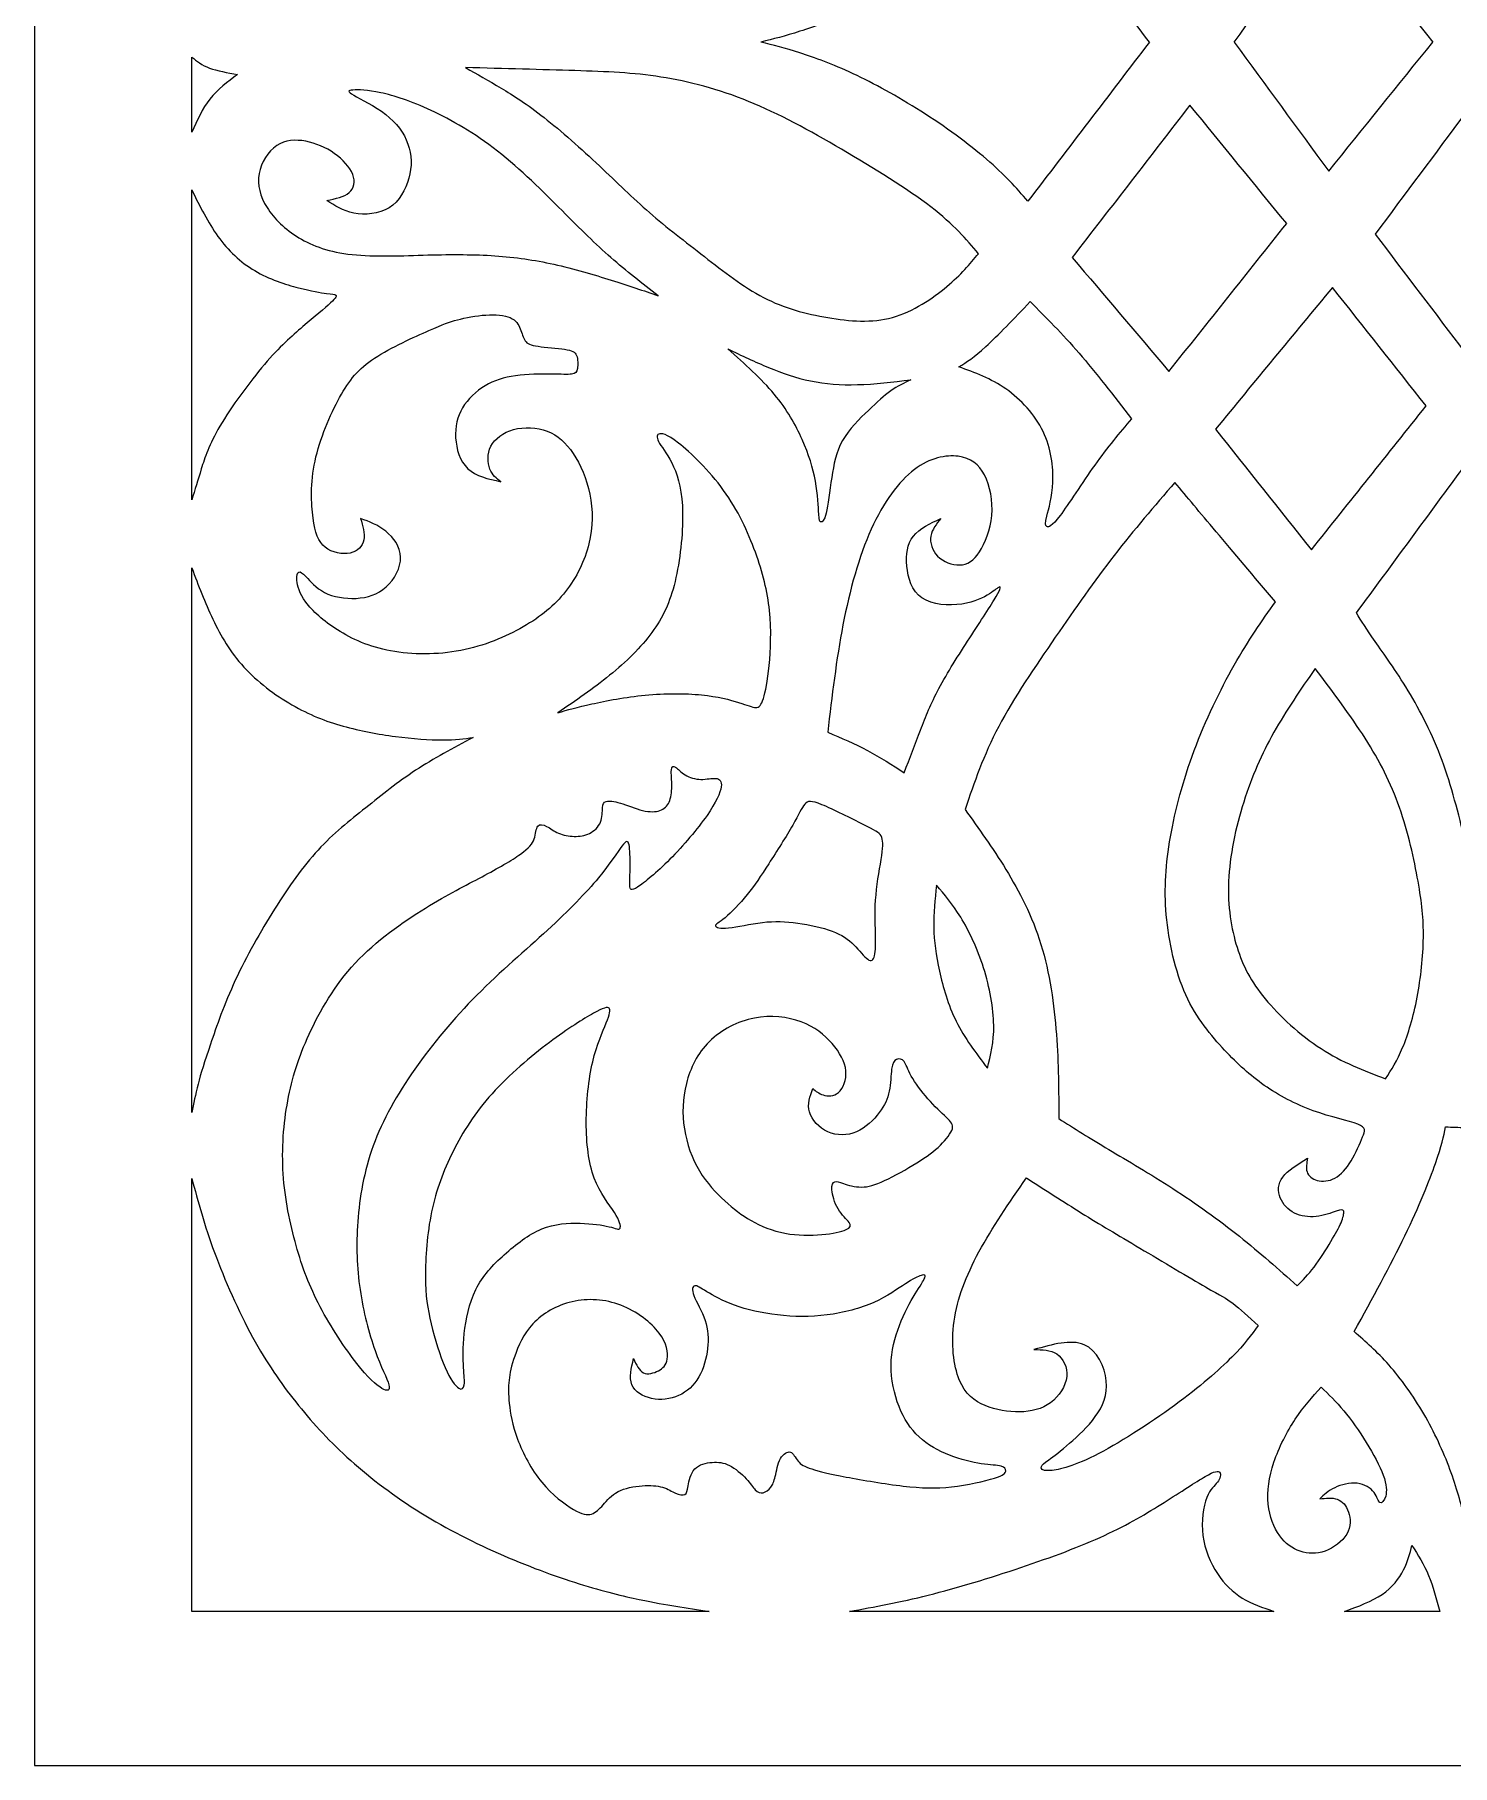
# Model space of a CAD drawing. Header units: millimetres. Extents: x 153 to 480, y 11 to 405.
# Drawn here: x 152.8 to 315.2, y 10.6 to 208.7 of the extents above; entities that cross this region are included whole.
import ezdxf

# ---------------------------------------------------------------- set-up
doc = ezdxf.new("R2010")
doc.units = ezdxf.units.MM
for name, color, linetype in [('Default', 7, 'Continuous'), ('DV1_Layer_1', 7, 'Continuous'), ('Layer_1', 7, 'Continuous')]:
    doc.layers.add(name, color=color, linetype=linetype)

# ---------------------------------------------------------------- blocks, each defined once
blk = doc.blocks.new('SE')
at = {"layer": 'DV1_Layer_1', "color": 7, "linetype": 'Continuous'}
for points, knots in [([(280.47, 207.85), (275.83, 213.91), (271.19, 219.98), (266.56, 226.05), (265.21, 224.53), (263.87, 223.01), (261.82, 221.25), (259.78, 219.49), (257.03, 217.49), (254.31, 215.76), (251.59, 214.03), (248.9, 212.57), (246.54, 211.47), (244.18, 210.36), (242.15, 209.62), (240.44, 209.08), (238.74, 208.53), (237.37, 208.19), (235.99, 207.85)], [0, 0, 0, 0, 0.142857, 0.142857, 0.142857, 0.285714, 0.285714, 0.285714, 0.428571, 0.428571, 0.428571, 0.571429, 0.571429, 0.571429, 0.714286, 0.714286, 0.714286, 1, 1, 1, 1]), ([(290.17, 207.85), (293.78, 212.77), (297.38, 217.69), (300.99, 222.61), (304.97, 217.69), (308.94, 212.77), (312.92, 207.85)], [0, 0, 0, 0, 0.333333, 0.333333, 0.333333, 1, 1, 1, 1]), ([(170.82, 206.13), (171.4, 205.67), (171.97, 205.21), (172.84, 204.88), (173.72, 204.55), (174.89, 204.35), (176.06, 204.15), (174.92, 203.29), (173.77, 202.44), (172.9, 201.33), (172.03, 200.23), (171.43, 198.89), (170.82, 197.54)], [0, 0, 0, 0, 0.2, 0.2, 0.2, 0.4, 0.4, 0.4, 0.6, 0.6, 0.6, 1, 1, 1, 1]), ([(280.47, 207.85), (275.83, 201.78), (271.19, 195.71), (266.56, 189.64), (265.21, 191.16), (263.87, 192.68), (261.82, 194.44), (259.78, 196.2), (257.03, 198.2), (254.31, 199.93), (251.59, 201.66), (248.9, 203.12), (246.54, 204.23), (244.18, 205.33), (242.15, 206.07), (240.44, 206.61), (238.74, 207.16), (237.37, 207.5), (235.99, 207.85)], [0, 0, 0, 0, 0.142857, 0.142857, 0.142857, 0.285714, 0.285714, 0.285714, 0.428571, 0.428571, 0.428571, 0.571429, 0.571429, 0.571429, 0.714286, 0.714286, 0.714286, 1, 1, 1, 1]), ([(290.17, 207.85), (293.78, 202.92), (297.38, 198), (300.99, 193.08), (304.97, 198), (308.94, 202.92), (312.92, 207.85)], [0, 0, 0, 0, 0.333333, 0.333333, 0.333333, 1, 1, 1, 1]), ([(202.16, 204.93), (206.57, 204.81), (215.39, 204.58), (221.34, 204.35), (224.53, 203.85), (227.72, 203.35), (231.13, 202.46), (234.58, 201.06), (238.02, 199.66), (241.52, 197.74), (245.21, 195.58), (248.9, 193.42), (252.79, 191.02), (255.44, 188.98), (258.09, 186.95), (259.49, 185.29), (260.89, 183.63), (259.89, 182.43), (258.89, 181.23), (257.27, 179.87), (255.65, 178.51), (251.19, 175.48), (246.15, 175.88), (243.65, 176.31), (241.14, 176.74), (238.65, 177.39), (236.29, 178.61), (233.93, 179.83), (231.7, 181.6), (229.51, 183.3), (227.32, 185.01), (223.03, 188.27), (219.54, 191.76), (217.49, 193.68), (215.44, 195.6), (213.1, 197.69), (211.15, 199.22), (209.2, 200.75), (207.66, 201.72), (206.23, 202.58), (204.8, 203.44), (203.48, 204.18), (202.16, 204.93)], [0, 0, 0, 0, 0.058824, 0.117647, 0.117647, 0.117647, 0.176471, 0.176471, 0.176471, 0.235294, 0.235294, 0.235294, 0.294118, 0.294118, 0.294118, 0.352941, 0.352941, 0.352941, 0.411765, 0.411765, 0.411765, 0.470588, 0.529412, 0.529412, 0.529412, 0.588235, 0.588235, 0.588235, 0.647059, 0.647059, 0.647059, 0.705882, 0.764706, 0.764706, 0.764706, 0.823529, 0.823529, 0.823529, 0.882353, 0.882353, 0.882353, 1, 1, 1, 1]), ([(224.23, 178.82), (222.54, 179.4), (219.16, 180.54), (214.53, 181.92), (212.28, 182.42), (210.03, 182.92), (207.86, 183.23), (205.53, 183.39), (203.19, 183.55), (200.7, 183.55), (197.84, 183.48), (194.98, 183.4), (191.75, 183.26), (189.17, 183.53), (186.59, 183.8), (184.68, 184.49), (183.09, 185.45), (181.5, 186.41), (180.24, 187.64), (179.44, 188.91), (178.64, 190.19), (177.95, 192.82), (179.55, 195.34), (180.54, 196), (181.53, 196.66), (182.7, 196.71), (183.86, 196.5), (185.02, 196.28), (187.31, 195.31), (188.91, 193.54), (189.24, 192.71), (189.57, 191.88), (189.28, 190.33), (187.28, 189.93), (186.28, 189.73), (187.2, 189.13), (188.11, 188.53), (189.37, 188.28), (190.63, 188.04), (192.23, 188.15), (193.41, 188.88), (194.58, 189.61), (195.32, 190.96), (195.68, 192.29), (196.04, 193.62), (196.01, 194.94), (195.57, 196.18), (195.12, 197.43), (194.26, 198.6), (193.02, 199.57), (191.77, 200.55), (190.14, 201.32), (189.37, 201.76), (188.6, 202.21), (188.68, 202.32), (189.27, 202.36), (189.86, 202.41), (190.94, 202.38), (192.46, 202.05), (193.98, 201.72), (195.92, 201.09), (198.23, 200.02), (200.53, 198.94), (205.86, 195.91), (213.67, 188.1), (217.05, 184.72), (218.81, 183.18), (220.57, 181.63), (222.4, 180.23), (224.23, 178.82)], [0, 0, 0, 0, 0.035714, 0.071429, 0.071429, 0.071429, 0.107143, 0.107143, 0.107143, 0.142857, 0.142857, 0.142857, 0.178571, 0.178571, 0.178571, 0.214286, 0.214286, 0.214286, 0.25, 0.25, 0.25, 0.285714, 0.321429, 0.321429, 0.321429, 0.357143, 0.357143, 0.357143, 0.392857, 0.428571, 0.428571, 0.428571, 0.464286, 0.5, 0.5, 0.5, 0.535714, 0.535714, 0.535714, 0.571429, 0.571429, 0.571429, 0.607143, 0.607143, 0.607143, 0.642857, 0.642857, 0.642857, 0.678571, 0.678571, 0.678571, 0.714286, 0.714286, 0.714286, 0.75, 0.75, 0.75, 0.785714, 0.785714, 0.785714, 0.821429, 0.821429, 0.821429, 0.857143, 0.892857, 0.928571, 0.928571, 0.928571, 1, 1, 1, 1]), ([(296.18, 187.07), (291.69, 181.43), (287.19, 175.79), (282.7, 170.15), (279.01, 174.5), (275.32, 178.85), (271.62, 183.2), (276.12, 189.01), (280.61, 194.82), (285.1, 200.63), (288.8, 196.11), (292.49, 191.59), (296.18, 187.07)], [0, 0, 0, 0, 0.2, 0.2, 0.2, 0.4, 0.4, 0.4, 0.6, 0.6, 0.6, 1, 1, 1, 1]), ([(316.61, 199.69), (313.18, 195.08), (309.75, 190.47), (306.31, 185.87), (309.75, 181.34), (313.18, 176.82), (316.61, 172.3)], [0, 0, 0, 0, 0.333333, 0.333333, 0.333333, 1, 1, 1, 1]), ([(170.82, 190.93), (171.74, 189.07), (172.66, 187.21), (173.82, 185.61), (174.97, 184.01), (176.38, 182.66), (178.02, 181.69), (179.67, 180.71), (181.56, 180.11), (183.03, 179.73), (184.5, 179.34), (185.56, 179.17), (186.24, 179.08), (186.91, 179), (187.2, 179), (187.31, 178.9), (187.42, 178.8), (187.37, 178.6), (186.72, 177.99), (186.08, 177.39), (184.85, 176.39), (183.55, 175.29), (182.24, 174.19), (180.87, 172.99), (179.14, 170.95), (177.41, 168.92), (175.32, 166.06), (174.04, 163.9), (172.77, 161.74), (172.31, 160.28), (171.91, 158.99), (171.51, 157.7), (171.17, 156.59), (170.82, 155.47)], [0, 0, 0, 0, 0.083333, 0.083333, 0.083333, 0.166667, 0.166667, 0.166667, 0.25, 0.25, 0.25, 0.333333, 0.333333, 0.333333, 0.416667, 0.416667, 0.416667, 0.5, 0.5, 0.5, 0.583333, 0.583333, 0.583333, 0.666667, 0.666667, 0.666667, 0.75, 0.75, 0.75, 0.833333, 0.833333, 0.833333, 1, 1, 1, 1]), ([(301.42, 179.77), (305, 175.25), (308.57, 170.73), (312.15, 166.2), (307.77, 160.71), (303.39, 155.21), (299.01, 149.72), (295.35, 154.33), (291.69, 158.93), (288.02, 163.54), (292.49, 168.95), (296.95, 174.36), (301.42, 179.77)], [0, 0, 0, 0, 0.2, 0.2, 0.2, 0.4, 0.4, 0.4, 0.6, 0.6, 0.6, 1, 1, 1, 1]), ([(197.97, 174.83), (196.3, 174.1), (190.92, 171.7), (188.86, 169.18), (187.75, 167.18), (186.65, 165.17), (185.48, 162.43), (184.93, 159.89), (184.39, 157.36), (184.48, 155.04), (184.71, 153.37), (184.93, 151.69), (185.31, 150.66), (186.09, 150.03), (186.88, 149.4), (188.08, 149.17), (188.96, 149.36), (189.83, 149.55), (190.37, 150.15), (190.52, 150.88), (190.66, 151.61), (190.4, 152.47), (190.14, 153.32), (191.14, 152.95), (193.15, 152.21), (195.47, 149.03), (194.04, 146.34), (193.08, 145.48), (192.12, 144.62), (190.92, 144.25), (189.64, 144.18), (188.37, 144.11), (185.68, 144.57), (184.36, 146.17), (183.92, 146.64), (183.47, 147.11), (183.25, 147.26), (183.07, 147.19), (182.9, 147.11), (182.79, 146.83), (182.85, 146.24), (182.9, 145.65), (183.13, 144.77), (183.88, 143.75), (184.62, 142.74), (187.14, 140.45), (191.14, 138.61), (193.59, 138.16), (196.04, 137.7), (198.93, 137.7), (201.61, 138.21), (204.28, 138.73), (206.74, 139.76), (208.76, 140.92), (210.78, 142.08), (213.93, 144.65), (215.82, 148.49), (216.29, 150.42), (216.76, 152.35), (216.76, 154.3), (216.4, 156.09), (216.04, 157.88), (215.33, 159.51), (214.5, 160.75), (213.67, 162), (211.78, 163.71), (208.86, 163.83), (207.66, 163.5), (206.46, 163.17), (205.51, 162.45), (205.07, 161.58), (204.62, 160.71), (204.68, 159.68), (204.95, 158.98), (205.23, 158.28), (205.71, 157.9), (206.2, 157.53), (204.77, 157.85), (201.91, 158.48), (201.1, 161.28), (201.03, 162.55), (200.96, 163.83), (201.22, 164.97), (201.82, 165.99), (202.42, 167), (203.37, 167.89), (204.4, 168.51), (205.43, 169.12), (206.54, 169.47), (207.89, 169.65), (209.23, 169.84), (210.81, 169.87), (211.97, 169.85), (213.12, 169.84), (213.87, 169.78), (214.31, 169.84), (214.76, 169.9), (214.9, 170.07), (214.97, 170.48), (215.04, 170.9), (215.04, 171.56), (214.87, 171.97), (214.7, 172.39), (214.36, 172.56), (213.51, 172.69), (212.67, 172.81), (211.32, 172.9), (210.46, 173.03), (209.6, 173.16), (209.23, 173.33), (208.99, 173.67), (208.75, 174.02), (208.63, 174.53), (208.43, 175.03), (208.23, 175.53), (207.66, 176.51), (205.6, 176.68), (204.48, 176.61), (203.37, 176.54), (202.16, 176.31), (201.23, 176.06), (200.3, 175.82), (199.64, 175.56), (197.97, 174.83)], [0, 0, 0, 0, 0.020833, 0.041667, 0.041667, 0.041667, 0.0625, 0.0625, 0.0625, 0.083333, 0.083333, 0.083333, 0.104167, 0.104167, 0.104167, 0.125, 0.125, 0.125, 0.145833, 0.145833, 0.145833, 0.166667, 0.166667, 0.166667, 0.1875, 0.208333, 0.229167, 0.229167, 0.229167, 0.25, 0.25, 0.25, 0.270833, 0.291667, 0.291667, 0.291667, 0.3125, 0.3125, 0.3125, 0.333333, 0.333333, 0.333333, 0.354167, 0.354167, 0.354167, 0.375, 0.395833, 0.395833, 0.395833, 0.416667, 0.416667, 0.416667, 0.4375, 0.4375, 0.4375, 0.458333, 0.479167, 0.479167, 0.479167, 0.5, 0.5, 0.5, 0.520833, 0.520833, 0.520833, 0.541667, 0.5625, 0.5625, 0.5625, 0.583333, 0.583333, 0.583333, 0.604167, 0.604167, 0.604167, 0.625, 0.625, 0.625, 0.645833, 0.666667, 0.666667, 0.666667, 0.6875, 0.6875, 0.6875, 0.708333, 0.708333, 0.708333, 0.729167, 0.729167, 0.729167, 0.75, 0.75, 0.75, 0.770833, 0.770833, 0.770833, 0.791667, 0.791667, 0.791667, 0.8125, 0.8125, 0.8125, 0.833333, 0.833333, 0.833333, 0.854167, 0.854167, 0.854167, 0.875, 0.875, 0.875, 0.895833, 0.895833, 0.895833, 0.916667, 0.9375, 0.9375, 0.9375, 0.958333, 0.958333, 0.958333, 1, 1, 1, 1]), ([(258.66, 170.67), (260.49, 170.01), (264.15, 168.69), (267.36, 165.2), (268.29, 163.27), (269.22, 161.34), (269.48, 159.22), (269.41, 157.49), (269.33, 155.76), (268.93, 154.41), (268.73, 153.6), (268.53, 152.78), (268.53, 152.49), (268.72, 152.39), (268.91, 152.29), (269.28, 152.38), (270.24, 153.65), (271.19, 154.93), (272.74, 157.39), (274.2, 159.43), (275.66, 161.48), (277.03, 163.11), (278.41, 164.74), (276.38, 167.38), (274.34, 170.01), (272.41, 172.24), (270.48, 174.47), (268.65, 176.31), (266.82, 178.14), (264.96, 176.19), (263.1, 174.25), (261.74, 173), (260.38, 171.76), (259.52, 171.21), (258.66, 170.67)], [0, 0, 0, 0, 0.076923, 0.153846, 0.153846, 0.153846, 0.230769, 0.230769, 0.230769, 0.307692, 0.307692, 0.307692, 0.384615, 0.384615, 0.384615, 0.461538, 0.461538, 0.461538, 0.538462, 0.538462, 0.538462, 0.615385, 0.615385, 0.615385, 0.692308, 0.692308, 0.692308, 0.769231, 0.769231, 0.769231, 0.846154, 0.846154, 0.846154, 1, 1, 1, 1]), ([(232.21, 172.73), (234.13, 171.01), (237.97, 167.58), (239.97, 164.03), (240.71, 162.35), (241.46, 160.68), (241.95, 159.11), (242.22, 157.59), (242.49, 156.07), (242.55, 154.61), (242.6, 153.83), (242.66, 153.04), (242.78, 152.81), (243.23, 153.04), (243.45, 153.93), (243.66, 154.81), (243.86, 156.47), (244.09, 158), (244.32, 159.53), (244.58, 160.94), (245.32, 162.24), (246.07, 163.54), (247.3, 164.74), (248.3, 165.7), (249.3, 166.66), (250.85, 168.09), (252.39, 168.84), (253.16, 169.21), (251.08, 168.95), (248.99, 168.69), (247.05, 168.64), (245.12, 168.58), (243.35, 168.72), (241.67, 169.07), (240, 169.41), (238.43, 169.95), (236.87, 170.6), (235.31, 171.24), (233.76, 171.98), (232.21, 172.73)], [0, 0, 0, 0, 0.0625, 0.125, 0.125, 0.125, 0.1875, 0.1875, 0.1875, 0.25, 0.25, 0.25, 0.3125, 0.375, 0.375, 0.375, 0.4375, 0.4375, 0.4375, 0.5, 0.5, 0.5, 0.5625, 0.5625, 0.5625, 0.625, 0.6875, 0.6875, 0.6875, 0.75, 0.75, 0.75, 0.8125, 0.8125, 0.8125, 0.875, 0.875, 0.875, 1, 1, 1, 1]), ([(212.72, 131.09), (214.76, 132.46), (216.79, 133.83), (218.66, 135.37), (220.54, 136.9), (222.25, 138.59), (223.51, 140.29), (224.77, 141.99), (225.57, 143.71), (226.15, 146.1), (226.72, 148.49), (227.06, 151.55), (227.02, 153.93), (226.98, 156.3), (226.55, 157.99), (225.99, 159.25), (225.43, 160.51), (224.74, 161.34), (224.39, 161.92), (224.03, 162.51), (224, 162.85), (224.29, 162.98), (224.57, 163.11), (225.17, 163.03), (226.55, 161.95), (227.92, 160.88), (230.07, 158.82), (231.71, 156.54), (233.36, 154.27), (234.5, 151.78), (235.35, 149.46), (236.19, 147.14), (236.74, 145), (236.97, 142.78), (237.19, 140.56), (237.02, 135.98), (236.51, 133.46), (236.26, 132.7), (236.02, 131.95), (235.56, 131.43), (234.42, 131.95), (233.43, 132.26), (232.44, 132.57), (231.04, 132.95), (229.18, 133.13), (227.32, 133.32), (225, 133.32), (222.74, 133.1), (220.48, 132.89), (218.28, 132.46), (216.62, 132.09), (214.96, 131.72), (213.84, 131.4), (212.72, 131.09)], [0, 0, 0, 0, 0.05, 0.05, 0.05, 0.1, 0.1, 0.1, 0.15, 0.15, 0.15, 0.2, 0.2, 0.2, 0.25, 0.25, 0.25, 0.3, 0.3, 0.3, 0.35, 0.35, 0.35, 0.4, 0.4, 0.4, 0.45, 0.45, 0.45, 0.5, 0.5, 0.5, 0.55, 0.55, 0.55, 0.6, 0.65, 0.65, 0.65, 0.7, 0.75, 0.75, 0.75, 0.8, 0.8, 0.8, 0.85, 0.85, 0.85, 0.9, 0.9, 0.9, 1, 1, 1, 1]), ([(243.63, 128.85), (244.12, 133), (244.61, 137.15), (245.38, 141.15), (246.15, 145.14), (247.21, 148.97), (248.61, 152.08), (250.02, 155.18), (251.76, 157.56), (253.55, 158.92), (255.34, 160.28), (257.17, 160.62), (258.57, 160.44), (259.98, 160.25), (260.95, 159.53), (261.59, 158.3), (262.24, 157.07), (262.55, 155.33), (262.41, 153.68), (262.27, 152.04), (261.06, 148.95), (259.63, 148.03), (258.76, 148), (257.89, 147.97), (256.86, 148.37), (256.21, 149.02), (255.57, 149.66), (255.31, 150.55), (255.44, 151.31), (255.57, 152.07), (256.08, 152.69), (256.6, 153.32), (255.37, 152.75), (254.14, 152.18), (253.44, 151.29), (252.74, 150.41), (252.56, 149.2), (252.69, 147.86), (252.82, 146.51), (253.68, 143.54), (257.51, 143.31), (258.99, 143.52), (260.46, 143.74), (261.49, 144.28), (262.15, 144.7), (262.81, 145.11), (263.1, 145.4), (263.27, 145.47), (263.44, 145.54), (263.5, 145.4), (262.92, 144.41), (262.35, 143.42), (259.95, 139.76), (257.31, 135.64), (256.37, 133.88), (255.43, 132.12), (254.85, 130.66), (254.25, 129.1), (253.65, 127.54), (253.02, 125.88), (252.39, 124.22), (251.02, 125.11), (249.64, 125.99), (248.18, 126.77), (246.72, 127.54), (245.18, 128.2), (243.63, 128.85)], [0, 0, 0, 0, 0.04, 0.04, 0.04, 0.08, 0.08, 0.08, 0.12, 0.12, 0.12, 0.16, 0.16, 0.16, 0.2, 0.2, 0.2, 0.24, 0.24, 0.24, 0.28, 0.32, 0.32, 0.32, 0.36, 0.36, 0.36, 0.4, 0.4, 0.4, 0.44, 0.44, 0.44, 0.48, 0.48, 0.48, 0.52, 0.52, 0.52, 0.56, 0.6, 0.6, 0.6, 0.64, 0.64, 0.64, 0.68, 0.68, 0.68, 0.72, 0.72, 0.72, 0.76, 0.8, 0.8, 0.8, 0.84, 0.84, 0.84, 0.88, 0.88, 0.88, 0.92, 0.92, 0.92, 1, 1, 1, 1]), ([(316.61, 116.4), (315.84, 119.55), (315.07, 122.7), (313.98, 125.63), (312.89, 128.57), (310.09, 134.01), (307.28, 137.84), (306.3, 139.26), (305.31, 140.67), (304.74, 141.59), (304.17, 142.51), (308.32, 148.14), (312.46, 153.78), (316.61, 159.42)], [0, 0, 0, 0, 0.166667, 0.166667, 0.166667, 0.333333, 0.5, 0.5, 0.5, 0.666667, 0.666667, 0.666667, 1, 1, 1, 1]), ([(259.35, 120.01), (260.41, 123.1), (262.52, 129.28), (267.39, 136.38), (269.69, 139.72), (272, 143.05), (276.35, 149.29), (281.04, 154.73), (283.39, 157.45), (284.79, 155.76), (286.19, 154.07), (288.11, 151.79), (290.03, 149.52), (292.46, 146.66), (294.89, 143.79), (293.35, 141.59), (291.8, 139.39), (290.18, 136.54), (288.57, 133.69), (285.19, 126.71), (283.42, 119.95), (282.87, 116.88), (282.33, 113.8), (282.13, 111.02), (282.4, 107.95), (282.67, 104.87), (283.42, 101.49), (284.63, 98.8), (285.85, 96.11), (287.54, 94.11), (289.07, 92.48), (290.6, 90.85), (291.97, 89.59), (293.62, 88.44), (295.26, 87.3), (297.18, 86.27), (299.2, 85.54), (301.22, 84.81), (303.34, 84.38), (304.32, 83.99), (305.31, 83.61), (305.17, 83.26), (304.87, 82.53), (304.57, 81.8), (304.11, 80.69), (303.56, 79.79), (303.02, 78.88), (301.76, 77.51), (300.27, 77.4), (299.69, 77.55), (299.1, 77.71), (298.67, 78.08), (298.51, 78.54), (298.36, 79), (298.47, 79.54), (298.58, 80.09), (297.44, 79.4), (295.15, 78.03), (295.15, 76.31), (295.45, 75.56), (295.75, 74.82), (296.35, 74.19), (297.08, 73.82), (297.81, 73.45), (298.67, 73.33), (299.54, 73.43), (300.42, 73.53), (301.3, 73.85), (301.86, 74.03), (302.42, 74.22), (302.88, 74.33), (302.65, 73.3), (302.41, 72.72), (302.16, 72.13), (301.79, 71.47), (301.25, 70.57), (300.7, 69.67), (299.99, 68.52), (299.31, 67.64), (298.64, 66.75), (298.01, 66.12), (297.38, 65.49), (295.26, 67.38), (291.03, 71.16), (283.13, 76.82), (277.98, 79.8), (275.8, 81.1), (273.63, 82.4), (271.85, 83.52), (270.08, 84.64), (270.08, 87.76), (270.08, 90.88), (269.82, 94.27), (269.56, 97.66), (269.05, 101.32), (268.05, 104.57), (267.05, 107.82), (265.56, 110.65), (264.03, 113.16), (262.49, 115.66), (260.92, 117.84), (259.35, 120.01)], [0, 0, 0, 0, 0.025, 0.05, 0.05, 0.05, 0.075, 0.1, 0.1, 0.1, 0.125, 0.125, 0.125, 0.15, 0.15, 0.15, 0.175, 0.175, 0.175, 0.2, 0.225, 0.225, 0.225, 0.25, 0.25, 0.25, 0.275, 0.275, 0.275, 0.3, 0.3, 0.3, 0.325, 0.325, 0.325, 0.35, 0.35, 0.35, 0.375, 0.375, 0.375, 0.4, 0.4, 0.4, 0.425, 0.425, 0.425, 0.45, 0.475, 0.475, 0.475, 0.5, 0.5, 0.5, 0.525, 0.525, 0.525, 0.55, 0.575, 0.575, 0.575, 0.6, 0.6, 0.6, 0.625, 0.625, 0.625, 0.65, 0.65, 0.65, 0.675, 0.7, 0.7, 0.7, 0.725, 0.725, 0.725, 0.75, 0.75, 0.75, 0.775, 0.775, 0.775, 0.8, 0.825, 0.85, 0.85, 0.85, 0.875, 0.875, 0.875, 0.9, 0.9, 0.9, 0.925, 0.925, 0.925, 0.95, 0.95, 0.95, 1, 1, 1, 1]), ([(170.82, 147.66), (171.57, 145.68), (173.06, 141.73), (176.32, 136.15), (180.33, 133.12), (182.29, 131.99), (184.25, 130.86), (186.16, 130.11), (188.14, 129.56), (190.11, 129), (192.15, 128.63), (194.14, 128.37), (196.12, 128.11), (198.07, 127.97), (199.54, 127.97), (201.02, 127.97), (202.02, 128.11), (203.02, 128.25), (200.76, 127.05), (198.5, 125.85), (196.45, 124.5), (194.41, 123.16), (192.58, 121.67), (190.73, 120.2), (188.88, 118.72), (185.16, 115.8), (181.9, 111.17), (180.28, 108.59), (178.67, 106.02), (175.46, 100.35), (173.63, 95.14), (172.96, 93.15), (172.28, 91.16), (171.85, 89.79), (171.54, 88.59), (171.23, 87.38), (171.02, 86.35), (170.82, 85.32)], [0, 0, 0, 0, 0.0625, 0.125, 0.1875, 0.1875, 0.1875, 0.25, 0.25, 0.25, 0.3125, 0.3125, 0.3125, 0.375, 0.375, 0.375, 0.4375, 0.4375, 0.4375, 0.5, 0.5, 0.5, 0.5625, 0.5625, 0.5625, 0.625, 0.6875, 0.6875, 0.6875, 0.75, 0.8125, 0.8125, 0.8125, 0.875, 0.875, 0.875, 1, 1, 1, 1]), ([(299.44, 136.15), (301.47, 133.46), (305.54, 128.08), (308.11, 123.04), (309.1, 120.23), (310.09, 117.41), (310.78, 114.29), (311.22, 111.81), (311.66, 109.34), (312.06, 105.67), (311.29, 98.29), (309.49, 92.28), (308.17, 90.22), (307.51, 89.19), (305.02, 90.13), (302.53, 91.08), (300.12, 92.64), (297.7, 94.2), (293, 98.55), (291.17, 102.09), (290.5, 104.24), (289.83, 106.39), (289.4, 108.91), (289.53, 111.8), (289.65, 114.69), (291.03, 121.21), (293.32, 126.36), (294.72, 128.85), (296.12, 131.34), (297.78, 133.75), (299.44, 136.15)], [0, 0, 0, 0, 0.066667, 0.133333, 0.133333, 0.133333, 0.2, 0.2, 0.2, 0.266667, 0.333333, 0.4, 0.466667, 0.466667, 0.466667, 0.533333, 0.533333, 0.533333, 0.6, 0.666667, 0.666667, 0.666667, 0.733333, 0.733333, 0.733333, 0.8, 0.866667, 0.866667, 0.866667, 1, 1, 1, 1]), ([(197.56, 108.72), (194.98, 107.13), (188.86, 102.84), (185.48, 96.94), (184.26, 94.3), (183.05, 91.65), (182.3, 89.3), (181.81, 86.68), (181.33, 84.06), (181.1, 81.17), (181.29, 78.31), (181.47, 75.45), (182.07, 72.62), (182.77, 70.11), (183.47, 67.61), (184.28, 65.43), (185.51, 63.1), (186.74, 60.77), (188.4, 58.28), (189.7, 56.62), (191, 54.96), (191.95, 54.13), (192.59, 53.76), (193.23, 53.38), (193.58, 53.47), (193.39, 54.17), (193.21, 54.87), (191.77, 57.5), (189.8, 65.06), (189.54, 72.62), (190.52, 78.57), (191.59, 81.52), (192.66, 84.46), (194.32, 87.38), (196.35, 90.29), (198.39, 93.19), (200.79, 96.08), (203.47, 98.77), (206.14, 101.47), (212.04, 106.44), (215.99, 110.51), (217.37, 112.18), (218.76, 113.86), (219.56, 115.17), (220.07, 115.83), (220.57, 116.49), (220.97, 116.49), (221.02, 114.43), (221.01, 113.51), (221, 112.6), (220.88, 111), (221.11, 110.65), (221.87, 111.14), (222.63, 111.63), (224.03, 112.77), (225.56, 114.32), (227.09, 115.86), (230.41, 119.75), (231.33, 121.93), (231.43, 122.6), (231.53, 123.27), (231.27, 123.53), (230.83, 123.57), (230.38, 123.62), (229.75, 123.45), (229.11, 123.46), (228.47, 123.47), (227.81, 123.67), (227.31, 123.97), (226.81, 124.28), (226.12, 125.08), (225.78, 124.96), (225.73, 124.55), (225.69, 124.13), (225.78, 123.36), (225.78, 122.66), (225.78, 121.96), (225.69, 121.33), (225.47, 120.86), (225.26, 120.38), (224.92, 120.07), (224.42, 119.9), (223.91, 119.72), (223.26, 119.7), (222.44, 119.9), (221.63, 120.1), (220.65, 120.53), (219.89, 120.75), (219.14, 120.98), (218.05, 121.04), (217.79, 120.44), (217.85, 119.12), (217.62, 118.57), (217.39, 118.01), (216.9, 117.55), (216.36, 117.28), (215.82, 117.01), (215.21, 116.92), (214.6, 116.93), (213.98, 116.95), (213.35, 117.06), (212.82, 117.29), (212.29, 117.52), (211.87, 117.86), (211.45, 118.08), (211.04, 118.29), (210.64, 118.38), (210.43, 118.11), (210.23, 117.84), (210.23, 117.21), (210.03, 116.65), (209.83, 116.09), (209.43, 115.6), (208.45, 114.9), (207.46, 114.2), (205.88, 113.29), (204.05, 112.31), (202.22, 111.34), (200.13, 110.31), (197.56, 108.72)], [0, 0, 0, 0, 0.020833, 0.041667, 0.041667, 0.041667, 0.0625, 0.0625, 0.0625, 0.083333, 0.083333, 0.083333, 0.104167, 0.104167, 0.104167, 0.125, 0.125, 0.125, 0.145833, 0.145833, 0.145833, 0.166667, 0.166667, 0.166667, 0.1875, 0.1875, 0.1875, 0.208333, 0.229167, 0.25, 0.270833, 0.270833, 0.270833, 0.291667, 0.291667, 0.291667, 0.3125, 0.3125, 0.3125, 0.333333, 0.354167, 0.354167, 0.354167, 0.375, 0.375, 0.375, 0.395833, 0.416667, 0.416667, 0.416667, 0.4375, 0.458333, 0.458333, 0.458333, 0.479167, 0.479167, 0.479167, 0.5, 0.520833, 0.520833, 0.520833, 0.541667, 0.541667, 0.541667, 0.5625, 0.5625, 0.5625, 0.583333, 0.583333, 0.583333, 0.604167, 0.625, 0.625, 0.625, 0.645833, 0.645833, 0.645833, 0.666667, 0.666667, 0.666667, 0.6875, 0.6875, 0.6875, 0.708333, 0.708333, 0.708333, 0.729167, 0.729167, 0.729167, 0.75, 0.770833, 0.791667, 0.791667, 0.791667, 0.8125, 0.8125, 0.8125, 0.833333, 0.833333, 0.833333, 0.854167, 0.854167, 0.854167, 0.875, 0.875, 0.875, 0.895833, 0.895833, 0.895833, 0.916667, 0.916667, 0.916667, 0.9375, 0.9375, 0.9375, 0.958333, 0.958333, 0.958333, 1, 1, 1, 1]), ([(236.88, 113.81), (237.8, 115.23), (238.91, 116.98), (239.63, 118.22), (240.34, 119.47), (240.97, 120.96), (242.09, 121.13), (248.53, 117.86), (249.5, 117.41), (249.74, 116.98), (249.99, 116.55), (249.99, 115.29), (249.3, 111.85), (249.16, 110.24), (249.01, 108.62), (249.13, 105.59), (249.13, 103.81), (249, 103.28), (248.87, 102.75), (248.36, 102.41), (247.27, 103.9), (246.62, 104.53), (245.98, 105.16), (245.24, 105.67), (244.13, 106.09), (243.03, 106.5), (241.57, 106.82), (240.2, 107), (238.83, 107.19), (237.54, 107.25), (236.15, 107.09), (234.76, 106.93), (233.27, 106.56), (232.29, 106.46), (231.3, 106.36), (230.33, 106.7), (231.18, 107.05), (231.89, 107.63), (232.59, 108.22), (233.56, 109.22), (234.4, 110.27), (235.25, 111.31), (235.96, 112.4), (236.88, 113.81)], [0, 0, 0, 0, 0.05, 0.05, 0.05, 0.1, 0.15, 0.2, 0.25, 0.25, 0.25, 0.3, 0.35, 0.35, 0.35, 0.4, 0.45, 0.45, 0.45, 0.5, 0.55, 0.55, 0.55, 0.6, 0.6, 0.6, 0.65, 0.65, 0.65, 0.7, 0.7, 0.7, 0.75, 0.75, 0.75, 0.8, 0.85, 0.85, 0.85, 0.9, 0.9, 0.9, 1, 1, 1, 1]), ([(261.92, 90.39), (260.61, 92.13), (257.97, 95.63), (256.83, 99.69), (256.43, 101.51), (256.03, 103.33), (255.57, 106.53), (255.91, 109.74), (256.08, 111.34), (257, 110.28), (258.83, 108.16), (260.78, 104.1), (261.48, 101.88), (262.18, 99.66), (262.61, 97.26), (262.64, 95.31), (262.67, 93.37), (262.29, 91.88), (261.92, 90.39)], [0, 0, 0, 0, 0.111111, 0.222222, 0.222222, 0.222222, 0.333333, 0.444444, 0.444444, 0.444444, 0.555556, 0.666667, 0.666667, 0.666667, 0.777778, 0.777778, 0.777778, 1, 1, 1, 1]), ([(197.57, 66.55), (197.56, 68.7), (197.96, 74.25), (199.62, 78.65), (200.73, 80.87), (201.85, 83.09), (203.25, 85.32), (205.2, 87.48), (207.14, 89.64), (209.63, 91.73), (211.77, 93.34), (213.9, 94.94), (215.67, 96.06), (216.8, 96.69), (217.93, 97.32), (218.42, 97.46), (218.61, 97.27), (218.79, 97.09), (218.68, 96.57), (218.28, 95.58), (217.88, 94.6), (217.19, 93.14), (216.72, 91.13), (216.24, 89.13), (215.99, 86.58), (215.99, 84.19), (215.99, 81.8), (216.5, 77.34), (219.68, 73.56), (219.97, 72.3), (219.85, 72.09), (219.74, 71.87), (219.36, 72.07), (218.59, 72.26), (217.82, 72.44), (216.65, 72.62), (215.29, 72.66), (213.93, 72.7), (212.38, 72.62), (210.88, 72), (209.38, 71.39), (207.92, 70.24), (206.6, 69.05), (205.28, 67.87), (204.11, 66.63), (203.34, 65.07), (202.56, 63.51), (201.82, 59.74), (201.88, 57.1), (201.93, 56.15), (201.99, 55.19), (202.08, 54.59), (202.02, 54.17), (201.96, 53.76), (201.76, 53.53), (201.38, 53.78), (200.99, 54.04), (200.42, 54.79), (199.83, 56.13), (199.24, 57.48), (198.64, 59.42), (198.23, 61.15), (197.81, 62.89), (197.58, 64.4), (197.57, 66.55)], [0, 0, 0, 0, 0.04, 0.08, 0.08, 0.08, 0.12, 0.12, 0.12, 0.16, 0.16, 0.16, 0.2, 0.2, 0.2, 0.24, 0.24, 0.24, 0.28, 0.28, 0.28, 0.32, 0.32, 0.32, 0.36, 0.36, 0.36, 0.4, 0.44, 0.48, 0.48, 0.48, 0.52, 0.52, 0.52, 0.56, 0.56, 0.56, 0.6, 0.6, 0.6, 0.64, 0.64, 0.64, 0.68, 0.68, 0.68, 0.72, 0.76, 0.76, 0.76, 0.8, 0.8, 0.8, 0.84, 0.84, 0.84, 0.88, 0.88, 0.88, 0.92, 0.92, 0.92, 1, 1, 1, 1]), ([(231.86, 75.22), (230.87, 76.14), (229.78, 77.25), (228.94, 78.65), (228.09, 80.06), (227.49, 81.75), (227.22, 83.46), (226.95, 85.18), (227.01, 86.93), (227.45, 88.66), (227.89, 90.39), (228.72, 92.11), (230.08, 93.45), (231.44, 94.8), (233.33, 95.77), (235.23, 96.14), (237.14, 96.51), (239.05, 96.28), (240.59, 95.71), (242.12, 95.14), (243.26, 94.22), (244.13, 93.22), (245.01, 92.22), (245.61, 91.13), (245.71, 90.1), (245.81, 89.07), (245.41, 88.1), (244.86, 87.63), (244.32, 87.16), (243.63, 87.18), (243.12, 87.34), (242.6, 87.5), (242.26, 87.78), (241.92, 88.07), (241.6, 87.18), (241.29, 86.3), (241.54, 85.39), (241.8, 84.49), (242.63, 83.58), (243.65, 83.12), (244.66, 82.66), (247.07, 82.66), (249.82, 85.41), (250.5, 86.9), (250.67, 87.77), (250.85, 88.64), (250.85, 89.64), (250.95, 90.3), (251.05, 90.96), (251.25, 91.28), (251.52, 91.4), (251.79, 91.53), (252.13, 91.48), (252.38, 91.16), (252.62, 90.85), (252.91, 89.7), (254.34, 87.76), (255.1, 86.9), (255.85, 86.04), (257.46, 84.55), (258.03, 83.98), (257.9, 83.48), (257.77, 82.98), (257.23, 82.26), (256.53, 81.59), (255.83, 80.92), (254.11, 79.66), (251.25, 78.05), (250.15, 77.54), (249.04, 77.02), (247.5, 76.57), (245.18, 77.25), (244.66, 77.48), (244.45, 77.41), (244.23, 77.34), (244.06, 77.08), (244.11, 76.49), (244.15, 75.91), (244.41, 74.99), (244.82, 74.29), (245.24, 73.59), (245.81, 73.1), (246.07, 72.74), (246.32, 72.39), (246.27, 72.16), (245.74, 71.93), (245.21, 71.7), (243.2, 71.24), (240.17, 71.24), (238.74, 71.51), (237.31, 71.79), (235.96, 72.33), (234.85, 72.96), (233.73, 73.59), (232.84, 74.3), (231.86, 75.22)], [0, 0, 0, 0, 0.026316, 0.026316, 0.026316, 0.052632, 0.052632, 0.052632, 0.078947, 0.078947, 0.078947, 0.105263, 0.105263, 0.105263, 0.131579, 0.131579, 0.131579, 0.157895, 0.157895, 0.157895, 0.184211, 0.184211, 0.184211, 0.210526, 0.210526, 0.210526, 0.236842, 0.236842, 0.236842, 0.263158, 0.263158, 0.263158, 0.289474, 0.289474, 0.289474, 0.315789, 0.315789, 0.315789, 0.342105, 0.342105, 0.342105, 0.368421, 0.394737, 0.421053, 0.421053, 0.421053, 0.447368, 0.447368, 0.447368, 0.473684, 0.473684, 0.473684, 0.5, 0.5, 0.5, 0.526316, 0.552632, 0.552632, 0.552632, 0.578947, 0.605263, 0.605263, 0.605263, 0.631579, 0.631579, 0.631579, 0.657895, 0.684211, 0.684211, 0.684211, 0.710526, 0.736842, 0.763158, 0.763158, 0.763158, 0.789474, 0.789474, 0.789474, 0.815789, 0.815789, 0.815789, 0.842105, 0.842105, 0.842105, 0.868421, 0.868421, 0.868421, 0.894737, 0.921053, 0.921053, 0.921053, 0.947368, 0.947368, 0.947368, 1, 1, 1, 1]), ([(316.61, 38.7), (316.13, 40.56), (315.64, 42.42), (314.88, 44.47), (314.12, 46.51), (313.09, 48.75), (311.88, 50.84), (310.66, 52.93), (309.26, 54.87), (307.9, 56.42), (306.54, 57.96), (305.22, 59.11), (303.91, 60.25), (306, 64.06), (308.09, 67.87), (309.72, 71.23), (311.35, 74.59), (312.52, 77.51), (313.22, 79.51), (313.92, 81.52), (314.15, 82.6), (314.38, 83.69), (315.13, 83.66), (315.87, 83.63), (316.61, 83.61)], [0, 0, 0, 0, 0.111111, 0.111111, 0.111111, 0.222222, 0.222222, 0.222222, 0.333333, 0.333333, 0.333333, 0.444444, 0.444444, 0.444444, 0.555556, 0.555556, 0.555556, 0.666667, 0.666667, 0.666667, 0.777778, 0.777778, 0.777778, 1, 1, 1, 1]), ([(230.07, 28.23), (230.07, 28.23), (170.82, 28.23), (170.82, 28.23), (170.82, 77.78), (170.82, 77.78)], [0, 0, 0, 0, 0.333333, 0.333333, 1, 1, 1, 1]), ([(170.82, 77.78), (171.54, 75.12), (172.26, 72.45), (173.41, 69.31), (174.57, 66.18), (177.78, 58.96), (180.98, 54.39), (182.72, 52.21), (184.45, 50.03), (186.31, 47.97), (188.58, 45.9), (190.86, 43.82), (193.55, 41.74), (196.5, 39.86), (199.44, 37.99), (205.86, 34.67), (212.38, 32.26), (215.17, 31.39), (217.96, 30.52), (220.28, 29.97), (222.04, 29.6), (223.8, 29.23), (225, 29.03), (226.25, 28.83), (227.49, 28.63), (228.78, 28.43), (230.07, 28.23)], [0, 0, 0, 0, 0.090909, 0.090909, 0.090909, 0.181818, 0.272727, 0.272727, 0.272727, 0.363636, 0.363636, 0.363636, 0.454545, 0.454545, 0.454545, 0.545455, 0.636364, 0.636364, 0.636364, 0.727273, 0.727273, 0.727273, 0.818182, 0.818182, 0.818182, 1, 1, 1, 1]), ([(286.89, 65.36), (285.08, 66.41), (281.96, 68.27), (279.38, 69.8), (276.8, 71.33), (274.77, 72.53), (272.7, 73.82), (270.62, 75.11), (268.5, 76.48), (266.39, 77.85), (264.41, 74.99), (260.46, 69.27), (258.46, 64), (258.1, 61.44), (257.74, 58.88), (258.03, 56.39), (258.7, 54.74), (259.37, 53.1), (261.49, 51.49), (265.7, 50.81), (268.16, 51.38), (269.15, 52.11), (270.14, 52.84), (271.62, 55.19), (270.59, 57.19), (269.86, 57.69), (269.13, 58.19), (268.19, 58.19), (267.25, 58.19), (269.36, 58.79), (271.48, 59.39), (272.98, 58.75), (274.49, 58.11), (275.37, 56.22), (275.53, 54.61), (275.69, 53.01), (275.12, 51.69), (274.27, 50.52), (273.43, 49.35), (272.31, 48.32), (271.32, 47.47), (270.34, 46.63), (268.62, 45.31), (268.16, 45.03), (268.09, 44.81), (268.02, 44.6), (268.1, 44.31), (268.98, 44.34), (269.85, 44.37), (271.51, 44.71), (274.16, 46.04), (276.8, 47.37), (280.44, 49.69), (283.34, 51.81), (286.25, 53.93), (288.42, 55.84), (289.9, 57.33), (291.37, 58.82), (292.14, 59.88), (292.92, 60.94), (291.86, 61.91), (290.8, 62.89), (290.01, 63.49), (289.23, 64.09), (288.71, 64.32), (286.89, 65.36)], [0, 0, 0, 0, 0.038462, 0.038462, 0.038462, 0.076923, 0.076923, 0.076923, 0.115385, 0.115385, 0.115385, 0.153846, 0.192308, 0.192308, 0.192308, 0.230769, 0.230769, 0.230769, 0.269231, 0.307692, 0.346154, 0.346154, 0.346154, 0.384615, 0.423077, 0.423077, 0.423077, 0.461538, 0.461538, 0.461538, 0.5, 0.5, 0.5, 0.538462, 0.538462, 0.538462, 0.576923, 0.576923, 0.576923, 0.615385, 0.615385, 0.615385, 0.653846, 0.692308, 0.692308, 0.692308, 0.730769, 0.730769, 0.730769, 0.769231, 0.769231, 0.769231, 0.807692, 0.807692, 0.807692, 0.846154, 0.846154, 0.846154, 0.884615, 0.884615, 0.884615, 0.923077, 0.923077, 0.923077, 1, 1, 1, 1]), ([(207.79, 57.45), (208.17, 58.56), (208.77, 59.97), (209.88, 61.14), (210.98, 62.31), (212.58, 63.26), (214.37, 63.67), (216.16, 64.09), (218.13, 63.97), (219.95, 63.27), (221.77, 62.57), (223.43, 61.28), (224.33, 60.09), (225.23, 58.91), (225.52, 56.73), (224.77, 56.05), (224.24, 55.77), (223.71, 55.5), (223.03, 55.3), (222.53, 55.54), (222.03, 55.79), (221.71, 56.47), (221.4, 57.16), (221.14, 56.07), (220.88, 54.99), (221.21, 54.17), (221.54, 53.35), (222.46, 52.81), (223.47, 52.6), (224.49, 52.38), (225.6, 52.5), (226.56, 52.93), (227.52, 53.35), (228.32, 54.1), (228.88, 55.06), (229.44, 56.02), (229.75, 57.19), (229.88, 58.31), (230.01, 59.42), (229.95, 60.48), (229.6, 61.54), (229.24, 62.6), (228.58, 63.66), (228.31, 64.37), (228.04, 65.09), (228.15, 65.46), (228.41, 65.5), (228.67, 65.55), (229.07, 65.26), (229.8, 64.82), (230.53, 64.37), (231.58, 63.77), (232.97, 63.27), (234.36, 62.77), (236.08, 62.37), (237.9, 62.16), (239.71, 61.94), (241.63, 61.91), (243.55, 62.16), (245.47, 62.4), (249.3, 63.43), (251.65, 65.15), (252.52, 65.72), (253.39, 66.29), (254.54, 66.86), (254.88, 66.75), (254.75, 66.42), (254.62, 66.09), (254.19, 65.49), (253.64, 64.56), (253.08, 63.63), (251.7, 61.11), (250.9, 58.02), (250.89, 56.4), (250.87, 54.79), (251.25, 53.1), (251.8, 51.68), (252.36, 50.26), (253.11, 49.12), (254.09, 48.2), (255.08, 47.29), (256.31, 46.6), (257.59, 46.1), (258.86, 45.6), (260.18, 45.28), (261.22, 45.13), (262.27, 44.97), (263.04, 44.97), (263.48, 44.85), (263.93, 44.74), (264.15, 44.28), (263.64, 43.6), (259.63, 42.68), (257.82, 42.48), (256, 42.28), (254.37, 42.34), (252.28, 42.58), (250.19, 42.82), (247.64, 43.25), (245.75, 43.61), (243.86, 43.97), (242.63, 44.25), (241.8, 44.53), (240.97, 44.8), (240.54, 45.05), (240.23, 45.44), (239.91, 45.83), (239.51, 46.86), (238.05, 46), (237.62, 43.42), (237.34, 42.74), (237.11, 42.44), (236.88, 42.14), (236.56, 41.88), (236.25, 41.81), (235.94, 41.74), (235.31, 41.96), (234.79, 42.88), (234.29, 43.42), (233.79, 43.97), (233.04, 44.6), (232.37, 44.94), (231.7, 45.28), (231.1, 45.34), (230.4, 45.28), (229.7, 45.23), (228.09, 44.88), (227.75, 43.17), (227.65, 42.59), (227.55, 42.02), (227.49, 41.45), (226.63, 41.56), (226.2, 41.75), (225.78, 41.94), (225.35, 42.25), (224.73, 42.44), (224.12, 42.62), (223.31, 42.68), (222.38, 42.61), (221.45, 42.54), (219.34, 42.14), (218.36, 40.93), (217.92, 40.43), (217.48, 39.93), (217.07, 39.53), (216.59, 39.37), (216.1, 39.22), (215.53, 39.3), (214.53, 39.89), (213.53, 40.48), (210.66, 42.65), (208.72, 46.31), (208.12, 47.93), (207.52, 49.55), (207.06, 52.35), (207.06, 53.9), (207.14, 54.7), (207.23, 55.5), (207.4, 56.33), (207.79, 57.45)], [0, 0, 0, 0, 0.015625, 0.015625, 0.015625, 0.03125, 0.03125, 0.03125, 0.046875, 0.046875, 0.046875, 0.0625, 0.0625, 0.0625, 0.078125, 0.09375, 0.09375, 0.09375, 0.109375, 0.109375, 0.109375, 0.125, 0.125, 0.125, 0.140625, 0.140625, 0.140625, 0.15625, 0.15625, 0.15625, 0.171875, 0.171875, 0.171875, 0.1875, 0.1875, 0.1875, 0.203125, 0.203125, 0.203125, 0.21875, 0.21875, 0.21875, 0.234375, 0.234375, 0.234375, 0.25, 0.25, 0.25, 0.265625, 0.265625, 0.265625, 0.28125, 0.28125, 0.28125, 0.296875, 0.296875, 0.296875, 0.3125, 0.3125, 0.3125, 0.328125, 0.34375, 0.34375, 0.34375, 0.359375, 0.375, 0.375, 0.375, 0.390625, 0.390625, 0.390625, 0.40625, 0.421875, 0.421875, 0.421875, 0.4375, 0.4375, 0.4375, 0.453125, 0.453125, 0.453125, 0.46875, 0.46875, 0.46875, 0.484375, 0.484375, 0.484375, 0.5, 0.5, 0.5, 0.515625, 0.53125, 0.546875, 0.546875, 0.546875, 0.5625, 0.5625, 0.5625, 0.578125, 0.578125, 0.578125, 0.59375, 0.59375, 0.59375, 0.609375, 0.609375, 0.609375, 0.625, 0.640625, 0.65625, 0.671875, 0.671875, 0.671875, 0.6875, 0.6875, 0.6875, 0.703125, 0.71875, 0.71875, 0.71875, 0.734375, 0.734375, 0.734375, 0.75, 0.75, 0.75, 0.765625, 0.78125, 0.78125, 0.78125, 0.796875, 0.8125, 0.8125, 0.8125, 0.828125, 0.828125, 0.828125, 0.84375, 0.84375, 0.84375, 0.859375, 0.875, 0.875, 0.875, 0.890625, 0.890625, 0.890625, 0.90625, 0.90625, 0.90625, 0.921875, 0.9375, 0.9375, 0.9375, 0.953125, 0.96875, 0.96875, 0.96875, 1, 1, 1, 1]), ([(300.13, 53.9), (299.13, 52.78), (298.13, 51.67), (297.17, 50.22), (296.21, 48.78), (295.29, 47), (294.72, 45.3), (294.15, 43.6), (293.92, 41.96), (294.06, 40.52), (294.21, 39.07), (295.24, 36.55), (296.84, 35.41), (297.73, 35.11), (298.61, 34.81), (299.59, 34.78), (300.57, 35.14), (301.56, 35.5), (302.56, 36.24), (303.05, 37.08), (303.54, 37.93), (303.51, 38.87), (303.26, 39.6), (303.02, 40.33), (302.56, 40.85), (301.98, 41.06), (301.39, 41.28), (300.67, 41.19), (299.96, 41.11), (300.44, 41.56), (300.93, 42.02), (301.68, 42.38), (302.42, 42.74), (303.42, 42.99), (304.27, 42.89), (305.11, 42.79), (305.8, 42.34), (306.18, 41.84), (306.57, 41.33), (306.74, 40.25), (307.69, 41.19), (307.63, 42.74), (307.24, 43.81), (306.86, 44.88), (306.11, 46.26), (305.3, 47.57), (304.48, 48.89), (303.59, 50.15), (302.72, 51.19), (301.85, 52.24), (300.99, 53.07), (300.13, 53.9)], [0, 0, 0, 0, 0.05, 0.05, 0.05, 0.1, 0.1, 0.1, 0.15, 0.15, 0.15, 0.2, 0.25, 0.25, 0.25, 0.3, 0.3, 0.3, 0.35, 0.35, 0.35, 0.4, 0.4, 0.4, 0.45, 0.45, 0.45, 0.5, 0.5, 0.5, 0.55, 0.55, 0.55, 0.6, 0.6, 0.6, 0.65, 0.65, 0.65, 0.7, 0.75, 0.8, 0.8, 0.8, 0.85, 0.85, 0.85, 0.9, 0.9, 0.9, 1, 1, 1, 1]), ([(246.12, 28.23), (248.99, 28.74), (251.85, 29.26), (255.15, 30.09), (258.46, 30.92), (262.21, 32.06), (265.74, 33.25), (269.28, 34.44), (272.6, 35.67), (275.33, 36.93), (278.06, 38.19), (280.21, 39.47), (282.14, 40.69), (284.07, 41.91), (285.79, 43.05), (286.86, 43.67), (287.94, 44.28), (288.37, 44.37), (288.52, 44.15), (288.68, 43.94), (288.57, 43.42), (288.25, 43.01), (287.94, 42.59), (287.42, 42.28), (287.04, 41.26), (286.65, 40.25), (286.39, 38.53), (286.59, 36.91), (286.79, 35.3), (287.45, 33.78), (288.25, 32.56), (289.05, 31.35), (290, 30.43), (291.1, 29.76), (292.2, 29.09), (293.46, 28.66), (294.72, 28.23)], [0, 0, 0, 0, 0.076923, 0.076923, 0.076923, 0.153846, 0.153846, 0.153846, 0.230769, 0.230769, 0.230769, 0.307692, 0.307692, 0.307692, 0.384615, 0.384615, 0.384615, 0.461538, 0.461538, 0.461538, 0.538462, 0.538462, 0.538462, 0.615385, 0.615385, 0.615385, 0.692308, 0.692308, 0.692308, 0.769231, 0.769231, 0.769231, 0.846154, 0.846154, 0.846154, 1, 1, 1, 1]), ([(302.79, 28.23), (304.37, 28.8), (307.51, 29.94), (309.06, 32), (309.56, 32.98), (310.06, 33.95), (310.29, 34.87), (310.52, 35.78), (311.21, 34.69), (311.89, 33.61), (312.42, 32.35), (312.95, 31.09), (313.32, 29.66), (313.7, 28.23)], [0, 0, 0, 0, 0.166667, 0.333333, 0.333333, 0.333333, 0.5, 0.5, 0.5, 0.666667, 0.666667, 0.666667, 1, 1, 1, 1])]:
    blk.add_open_spline(points, degree=3, knots=knots, dxfattribs=at)
for points in [[(170.82, 197.54), (170.82, 197.54), (170.82, 206.13), (170.82, 206.13)], [(170.82, 155.47), (170.82, 155.47), (170.82, 190.93), (170.82, 190.93)], [(170.82, 85.32), (170.82, 85.32), (170.82, 147.66), (170.82, 147.66)], [(294.72, 28.23), (294.72, 28.23), (246.12, 28.23), (246.12, 28.23)], [(313.7, 28.23), (313.7, 28.23), (302.79, 28.23), (302.79, 28.23)]]:
    blk.add_open_spline(points, degree=3, dxfattribs=at)
at = {"layer": 'Layer_1', "color": 7, "linetype": 'Continuous'}
for p, q in [((152.82, 405.09), (152.82, 10.6)), ((152.82, 10.6), (480.41, 10.6))]:
    blk.add_line(p, q, dxfattribs=at)

msp = doc.modelspace()

# ---------------------------------------------------------------- block references
at = {"layer": 'Default'}
msp.add_blockref('SE', (0, 0), dxfattribs=at)

doc.saveas('drawing.dxf')
